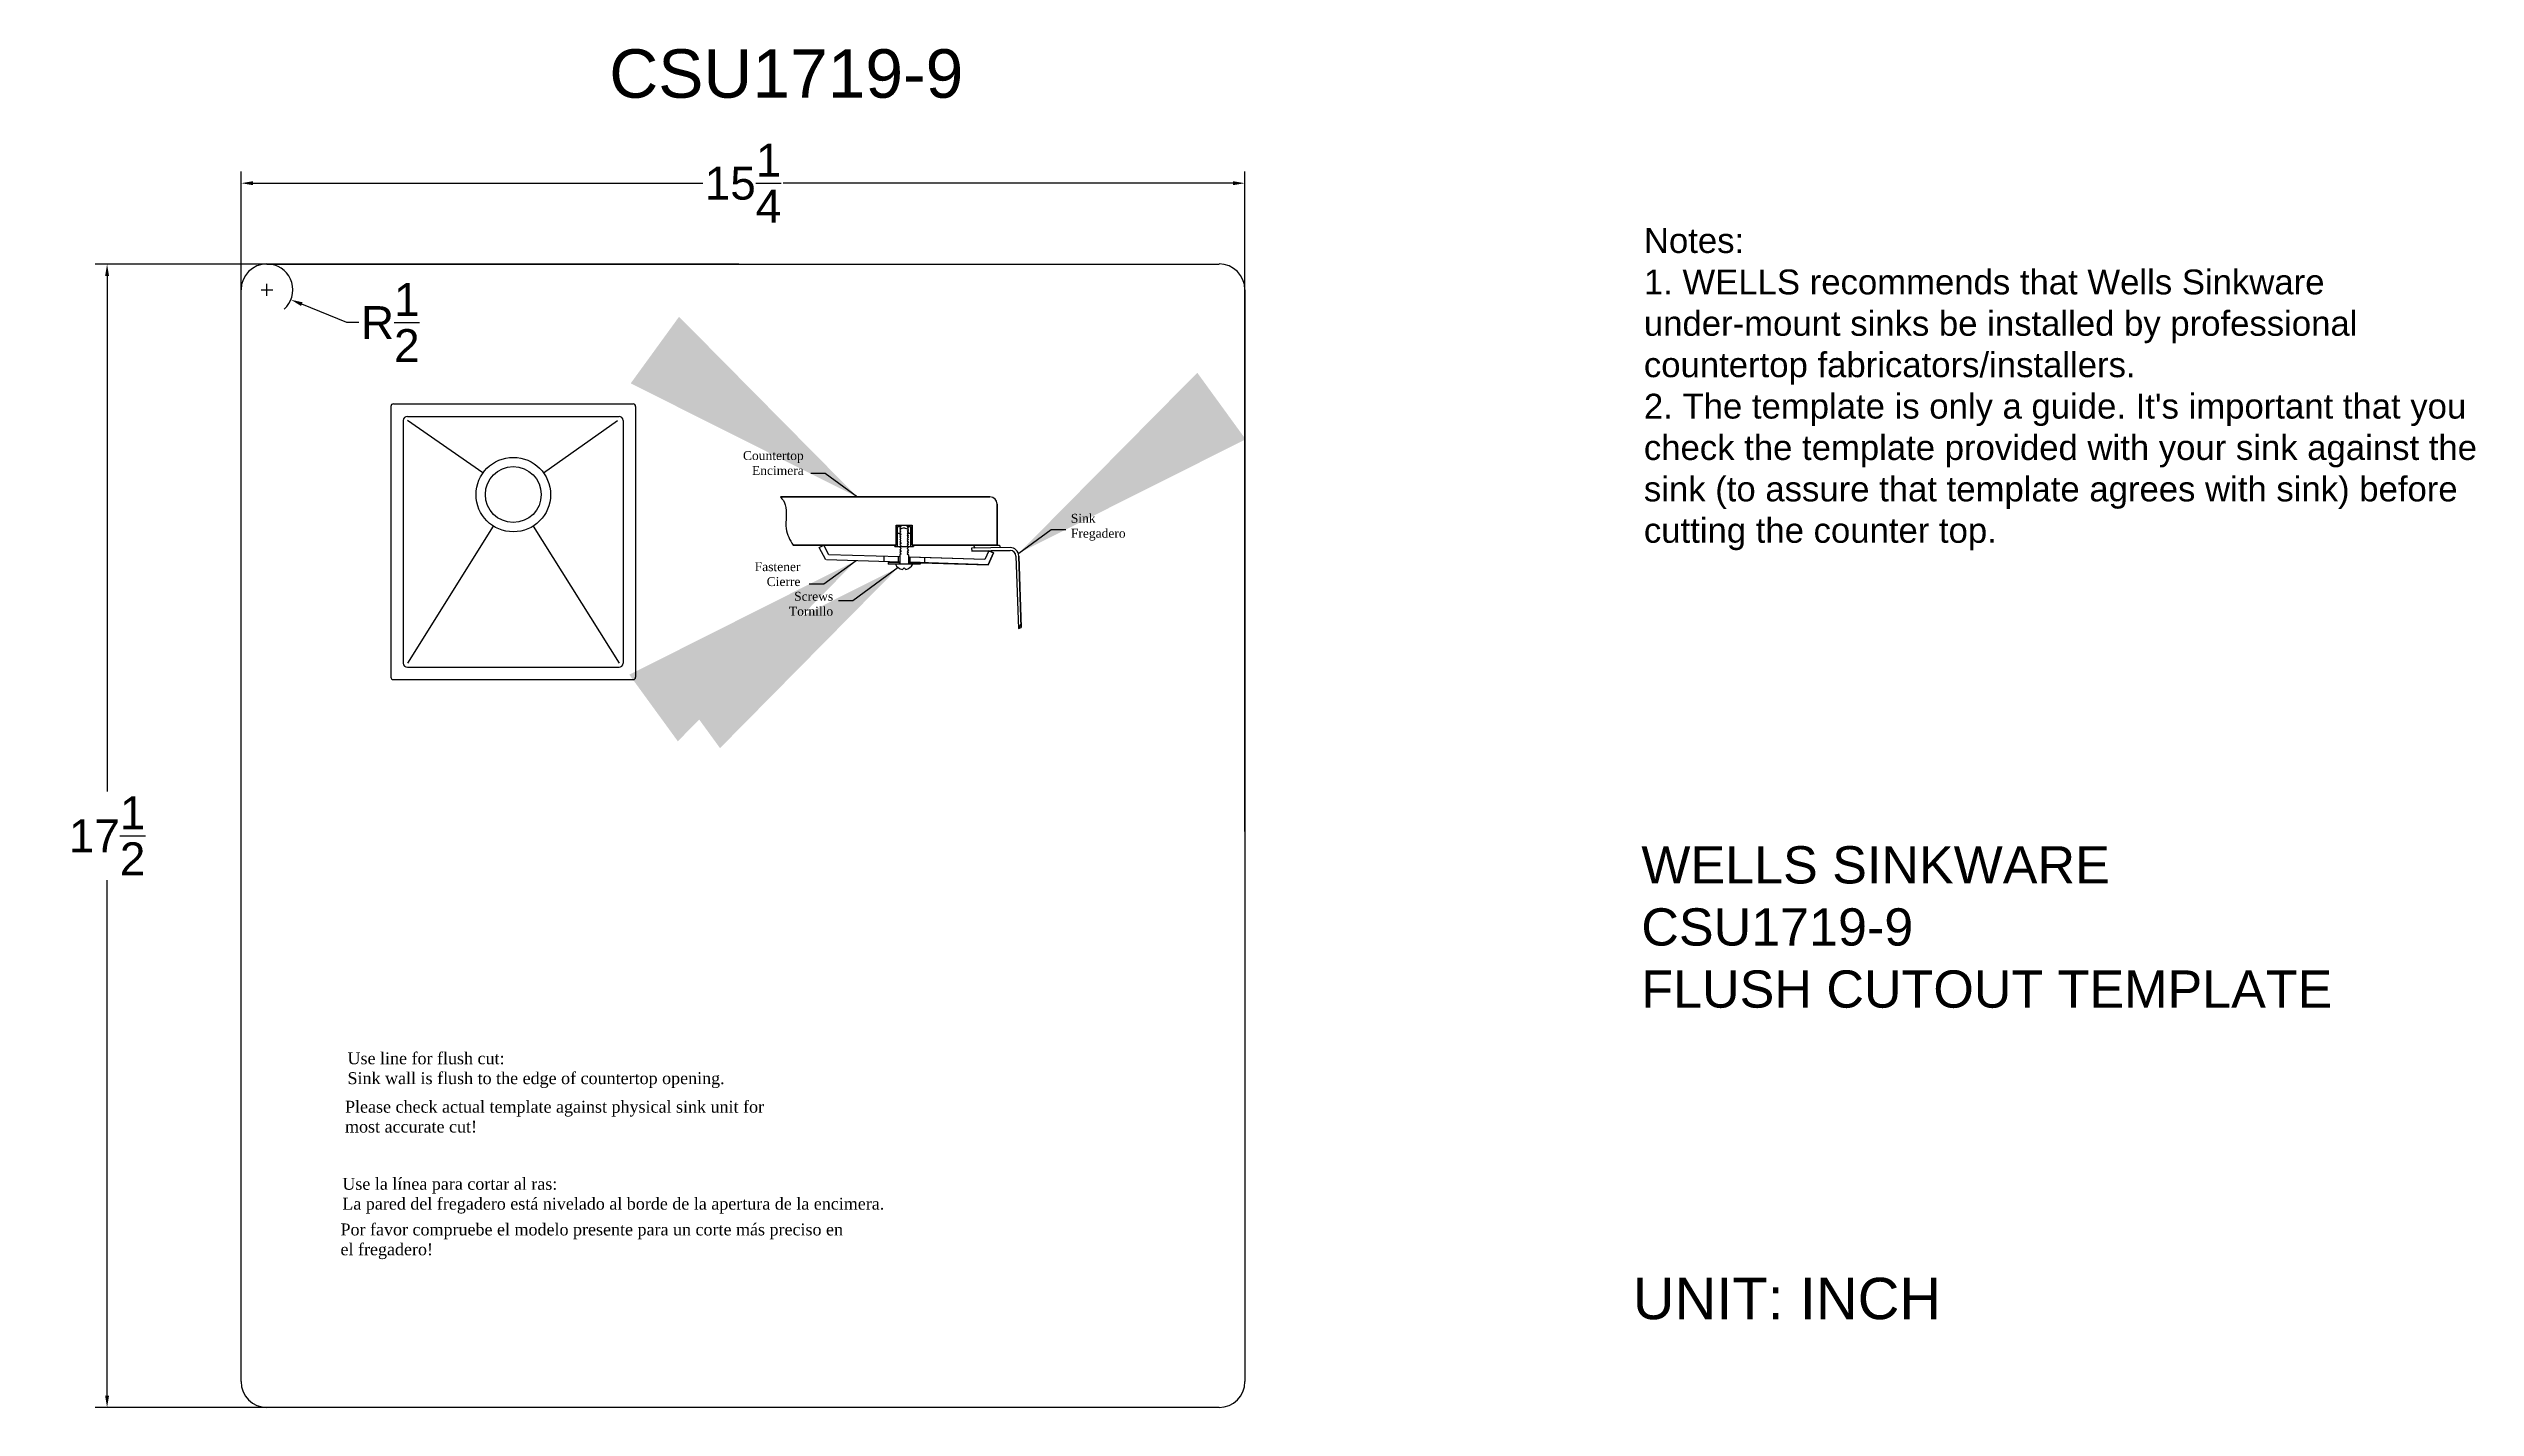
# Model space of a CAD drawing. Header units: inches. Extents: x -15.6 to 21.4, y -9.8 to 10.9.
import ezdxf

# ---------------------------------------------------------------- set-up
doc = ezdxf.new("R2010")
doc.units = ezdxf.units.IN
doc.header["$MEASUREMENT"] = 0
doc.layers.add('标注', color=2, linetype='Continuous')
doc.styles.get("Standard").update_dxf_attribs({"font": 'arial.ttf'})
doc.dimstyles.new('B', dxfattribs={"dimscale": 7.62, "dimtxt": 1.5, "dimasz": 1.5, "dimexe": 1, "dimexo": 0.3125, "dimgap": 0.3, "dimtad": 1, "dimdec": 1, "dimzin": 0, "dimdsep": 46, "dimtxsty": 'Standard', "dimcen": 0.045, "dimadec": 0, "dimazin": 0, "dimtfac": 1, "dimtdec": 4, "dimtofl": 0, "dimtmove": 0, "dimatfit": 3, "dimfxl": 1, "dimtolj": 1, "dimtzin": 0, "dimarcsym": 0})
doc.dimstyles.get("Standard").update_dxf_attribs({"dimtxt": 0.5, "dimasz": 0.18, "dimexe": 0.18, "dimexo": 0.0625, "dimgap": 0.09, "dimtad": 0, "dimtih": 1, "dimtoh": 1, "dimzin": 0, "dimdsep": 46, "dimlunit": 5, "dimtxsty": 'Standard', "dimcen": 0.09, "dimadec": 0, "dimazin": 0, "dimtfac": 1, "dimtofl": 0, "dimtmove": 0, "dimatfit": 3, "dimfxl": 1, "dimtolj": 1, "dimtzin": 0, "dimarcsym": 0})

# ---------------------------------------------------------------- blocks, each defined once
blk = doc.blocks.new('*D11')
at = {"color": 0, "lineweight": -2, "transparency": 16777216}
for p, q in [((-5.07, 7.578), (-14.864, 7.578)), ((-14.684, 7.398), (-14.684, -0.447)), ((-14.684, -9.643), (-14.684, -1.798)), ((-5.07, -9.823), (-14.864, -9.823))]:
    blk.add_line(p, q, dxfattribs=at)
at = {"color": 0, "transparency": 16777216}
for points in [[(-14.714, 7.398), (-14.654, 7.398), (-14.684, 7.578)], [(-14.714, -9.643), (-14.654, -9.643), (-14.684, -9.823)]]:
    blk.add_solid(points, dxfattribs=at)
at = {"layer": 'DEFPOINTS', "color": 0, "transparency": 16777216}
for p in [(-5.007, 7.578), (-14.684, -9.823), (-5.007, -9.823)]:
    blk.add_point(p, dxfattribs=at)
at = {"color": 0, "transparency": 16777216, "insert": (-14.684, -1.123), "char_height": 0.5, "attachment_point": 5}
blk.add_mtext('\\A1;17{\\H1x;\\S1/2;}', dxfattribs=at)
blk = doc.blocks.new('*D12')
at = {"color": 0, "lineweight": -2, "transparency": 16777216}
for p, q in [((-12.645, -1.06), (-12.645, 8.988)), ((2.631, -1.06), (2.631, 8.988)), ((-12.465, 8.808), (-5.62, 8.808)), ((2.451, 8.808), (-4.394, 8.808))]:
    blk.add_line(p, q, dxfattribs=at)
at = {"color": 0, "transparency": 16777216}
for points in [[(-12.465, 8.838), (-12.465, 8.778), (-12.645, 8.808)], [(2.451, 8.838), (2.451, 8.778), (2.631, 8.808)]]:
    blk.add_solid(points, dxfattribs=at)
at = {"layer": 'DEFPOINTS', "color": 0, "transparency": 16777216}
for p in [(2.631, 8.808), (-12.645, -1.123), (2.631, -1.123)]:
    blk.add_point(p, dxfattribs=at)
at = {"color": 0, "transparency": 16777216, "insert": (-5.007, 8.808), "char_height": 0.5, "attachment_point": 5}
blk.add_mtext('\\A1;15{\\H1x;\\S1/4;}', dxfattribs=at)
blk = doc.blocks.new('*D13')
at = {"color": 0, "lineweight": -2, "transparency": 16777216}
for p, q in [((-12.341, 7.185), (-12.161, 7.185)), ((-12.251, 7.095), (-12.251, 7.275)), ((-11.035, 6.687), (-11.72, 6.967)), ((-10.855, 6.687), (-11.035, 6.687))]:
    blk.add_line(p, q, dxfattribs=at)
blk.add_arc((-12.251, 7.185), 0.394, 311.5297, 80.9043, dxfattribs=at)
at = {"color": 0, "transparency": 16777216}
blk.add_solid([(-11.709, 6.995), (-11.732, 6.939), (-11.887, 7.035)], dxfattribs=at)
at = {"layer": 'DEFPOINTS', "color": 0, "transparency": 16777216}
for p in [(-12.251, 7.185), (-11.887, 7.035)]:
    blk.add_point(p, dxfattribs=at)
at = {"color": 0, "transparency": 16777216, "insert": (-10.375, 6.687), "char_height": 0.5, "attachment_point": 5}
blk.add_mtext('\\A1;R{\\H1x;\\S1/2;}', dxfattribs=at)

msp = doc.modelspace()

# ---------------------------------------------------------------- linework, layer by layer
for p, q in [((-12.251, 7.578), (2.237, 7.578)), ((-12.645, -9.43), (-12.645, 7.185)), ((2.631, 7.185), (2.631, -9.43)), ((2.237, -9.823), (-12.251, -9.823))]:
    msp.add_line(p, q)
at = {"color": 0}
for p, q in [((-10.365, 5.411), (-10.365, 1.291)), ((-10.327, 5.448), (-6.68, 5.448)), ((-10.176, 5.196), (-10.176, 1.505)), ((-10.113, 5.259), (-6.894, 5.259)), ((-8.965, 4.398), (-10.113, 5.196)), ((-8.041, 4.398), (-6.919, 5.196)), ((-6.831, 5.196), (-6.831, 1.505)), ((-6.642, 5.411), (-6.642, 1.291)), ((-8.808, 3.591), (-10.113, 1.505)), ((-8.199, 3.591), (-6.894, 1.505)), ((-10.327, 1.253), (-6.68, 1.253)), ((-10.113, 1.442), (-6.894, 1.442))]:
    msp.add_line(p, q, dxfattribs=at)
for radius in [0.567, 0.425]:
    msp.add_circle((-8.503, 4.069), radius, dxfattribs=at)
for centre, start, end in [((-12.251, 7.185), 90, 180), ((2.237, 7.185), 0, 90), ((-12.251, -9.43), 180, 270), ((2.237, -9.43), 270, 0)]:
    msp.add_arc(centre, 0.394, start, end)
for centre, radius, start, end in [((-10.327, 5.411), 0.0378, 90, 180), ((-10.113, 5.196), 0.063, 90, 180), ((-6.894, 5.196), 0.063, 0, 90), ((-6.68, 5.411), 0.0378, 0, 90), ((-10.113, 1.505), 0.063, 180, 270), ((-6.894, 1.505), 0.063, 270, 0), ((-10.327, 1.291), 0.0378, 180, 270), ((-6.68, 1.291), 0.0378, 270, 0)]:
    msp.add_arc(centre, radius, start, end, dxfattribs=at)
at = {"layer": '标注', "color": 0, "ltscale": 3}
for p, q in [((-4.439, 4.034), (-1.249, 4.034)), ((-1.249, 4.034), (-4.439, 4.034)), ((-1.138, 3.924), (-1.138, 3.3)), ((-1.138, 3.3), (-1.138, 3.924)), ((-2.677, 3.603), (-2.677, 3.3)), ((-2.677, 3.3), (-2.677, 3.603)), ((-2.677, 3.603), (-2.594, 3.603)), ((-2.677, 3.603), (-2.434, 3.603)), ((-2.655, 3.581), (-2.601, 3.581)), ((-2.655, 3.278), (-2.655, 3.581)), ((-2.655, 3.484), (-2.608, 3.484)), ((-2.606, 3.581), (-2.622, 3.569)), ((-2.622, 3.569), (-2.606, 3.557)), ((-2.556, 3.564), (-2.622, 3.545)), ((-2.606, 3.557), (-2.622, 3.545)), ((-2.622, 3.545), (-2.605, 3.533)), ((-2.605, 3.533), (-2.622, 3.523)), ((-2.622, 3.523), (-2.604, 3.507)), ((-2.604, 3.507), (-2.622, 3.498)), ((-2.622, 3.498), (-2.603, 3.487)), ((-2.603, 3.487), (-2.622, 3.475)), ((-2.622, 3.475), (-2.602, 3.46)), ((-2.602, 3.46), (-2.622, 3.448)), ((-2.622, 3.448), (-2.603, 3.432)), ((-2.603, 3.432), (-2.622, 3.421)), ((-2.622, 3.421), (-2.604, 3.402)), ((-2.604, 3.402), (-2.622, 3.388)), ((-2.622, 3.388), (-2.603, 3.365)), ((-2.603, 3.365), (-2.622, 3.349)), ((-2.622, 3.349), (-2.601, 3.325)), ((-2.601, 3.325), (-2.622, 3.312)), ((-2.601, 3.581), (-2.601, 3.603)), ((-2.594, 3.603), (-2.434, 3.603)), ((-2.556, 3.564), (-2.489, 3.545)), ((-2.51, 3.582), (-2.51, 3.603)), ((-2.51, 3.581), (-2.456, 3.581)), ((-2.489, 3.349), (-2.51, 3.325)), ((-2.51, 3.325), (-2.489, 3.312)), ((-2.489, 3.475), (-2.509, 3.46)), ((-2.509, 3.46), (-2.489, 3.448)), ((-2.489, 3.498), (-2.508, 3.487)), ((-2.508, 3.487), (-2.489, 3.475)), ((-2.489, 3.448), (-2.508, 3.432)), ((-2.508, 3.432), (-2.489, 3.421)), ((-2.489, 3.388), (-2.508, 3.365)), ((-2.508, 3.365), (-2.489, 3.349)), ((-2.489, 3.523), (-2.507, 3.507)), ((-2.507, 3.507), (-2.489, 3.498)), ((-2.489, 3.421), (-2.507, 3.402)), ((-2.507, 3.402), (-2.489, 3.388)), ((-2.506, 3.581), (-2.489, 3.569)), ((-2.489, 3.545), (-2.506, 3.533)), ((-2.506, 3.533), (-2.489, 3.523)), ((-2.489, 3.569), (-2.505, 3.557)), ((-2.505, 3.557), (-2.491, 3.545)), ((-2.503, 3.484), (-2.456, 3.484)), ((-2.456, 3.581), (-2.456, 3.278)), ((-2.434, 3.603), (-2.434, 3.3)), ((-2.434, 3.3), (-2.434, 3.603)), ((-2.677, 3.3), (-4.242, 3.3)), ((-4.242, 3.3), (-2.677, 3.3)), ((-3.847, 3.263), (-3.779, 3.3)), ((-3.745, 3.078), (-3.847, 3.263)), ((-3.699, 3.153), (-3.779, 3.3)), ((-2.622, 3.043), (-3.739, 3.077)), ((-2.622, 3.12), (-3.699, 3.153)), ((-2.864, 3.128), (-2.864, 3.051)), ((-2.798, 3.034), (-2.798, 3.012)), ((-2.622, 3.034), (-2.798, 3.034)), ((-2.313, 3.012), (-2.798, 3.012)), ((-2.699, 3.278), (-2.699, 3.3)), ((-2.699, 3.3), (-2.677, 3.3)), ((-2.699, 3.278), (-2.656, 3.278)), ((-2.655, 3.278), (-2.455, 3.278)), ((-2.644, 3.121), (-2.644, 3.044)), ((-2.633, 3.034), (-2.633, 3.012)), ((-2.622, 3.312), (-2.601, 3.29)), ((-2.601, 3.29), (-2.622, 3.271)), ((-2.622, 3.271), (-2.601, 3.251)), ((-2.601, 3.251), (-2.622, 3.227)), ((-2.622, 3.227), (-2.601, 3.205)), ((-2.601, 3.205), (-2.622, 3.186)), ((-2.622, 3.186), (-2.601, 3.166)), ((-2.601, 3.166), (-2.622, 3.151)), ((-2.622, 3.151), (-2.622, 3.012)), ((-2.489, 3.312), (-2.51, 3.29)), ((-2.51, 3.29), (-2.489, 3.271)), ((-2.489, 3.271), (-2.51, 3.251)), ((-2.51, 3.251), (-2.489, 3.227)), ((-2.489, 3.227), (-2.51, 3.205)), ((-2.51, 3.205), (-2.489, 3.186)), ((-2.489, 3.186), (-2.51, 3.166)), ((-2.51, 3.166), (-2.489, 3.151)), ((-2.489, 3.151), (-2.489, 3.012)), ((-1.326, 3.081), (-2.489, 3.116)), ((-1.277, 3.002), (-2.489, 3.039)), ((-2.313, 3.034), (-2.489, 3.034)), ((-2.478, 3.034), (-2.478, 3.012)), ((-1.326, 3.081), (-2.467, 3.116)), ((-2.467, 3.116), (-2.467, 3.038)), ((-2.467, 3.038), (-1.277, 3.002)), ((-2.455, 3.278), (-2.412, 3.278)), ((-2.434, 3.301), (-2.412, 3.3)), ((-1.138, 3.3), (-2.434, 3.3)), ((-2.434, 3.3), (-1.138, 3.3)), ((-2.434, 3.3), (-2.412, 3.3)), ((-2.412, 3.3), (-2.412, 3.278)), ((-2.313, 3.034), (-2.313, 3.012)), ((-2.247, 3.109), (-2.247, 3.032)), ((-1.639, 3.3), (-1.104, 3.3)), ((-0.943, 3.262), (-1.528, 3.253)), ((-0.943, 3.262), (-1.528, 3.253)), ((-1.528, 3.253), (-1.527, 3.209)), ((-1.527, 3.209), (-0.942, 3.218)), ((-0.942, 3.218), (-1.527, 3.209)), ((-1.501, 3.3), (-1.48, 3.254)), ((-1.266, 3.213), (-1.326, 3.081)), ((-1.266, 3.213), (-1.326, 3.081)), ((-1.196, 3.181), (-1.277, 3.002)), ((-1.277, 3.002), (-1.196, 3.181)), ((-1.266, 3.213), (-1.196, 3.181)), ((-1.196, 3.181), (-1.266, 3.213)), ((-1.104, 3.3), (-1.094, 3.259)), ((-0.853, 3.132), (-0.817, 2.032)), ((-0.853, 3.132), (-0.817, 2.032)), ((-0.809, 3.134), (-0.774, 2.048)), ((-0.774, 2.048), (-0.809, 3.134)), ((-2.556, 2.954), (-2.581, 2.93)), ((-2.556, 2.954), (-2.53, 2.93)), ((-0.776, 2.111), (-0.817, 2.032)), ((-0.817, 2.032), (-0.774, 2.048))]:
    msp.add_line(p, q, dxfattribs=at)
for centre, radius, start, end in [((-1.249, 3.924), 0.11, 0, 90), ((-1.249, 3.924), 0.11, 0, 90), ((-2.556, 3.074), 0.146, 205.085, 260.0888), ((-2.556, 3.074), 0.146, 279.9112, 334.915), ((-0.941, 3.13), 0.132, 1.8394, 90.8812), ((-0.941, 3.13), 0.132, 1.8394, 90.8812), ((-0.941, 3.13), 0.0882, 1.8394, 90.8812), ((-0.941, 3.13), 0.0882, 1.8394, 90.8812)]:
    msp.add_arc(centre, radius, start, end, dxfattribs=at)
msp.add_open_spline([(-4.439, 4.034), (-4.404, 3.998), (-4.317, 3.867), (-4.39, 3.564), (-4.297, 3.377), (-4.242, 3.3)], degree=3, knots=[168.189031, 168.189031, 168.189031, 168.189031, 240.397049, 404.438544, 531.209788, 531.209788, 531.209788, 531.209788], dxfattribs=at)
msp.add_open_spline([(-4.439, 4.034), (-4.404, 3.998), (-4.317, 3.867), (-4.39, 3.564), (-4.297, 3.377), (-4.242, 3.3)], degree=3, knots=[168.189031, 168.189031, 168.189031, 168.189031, 240.397049, 404.438544, 531.209788, 531.209788, 531.209788, 531.209788], dxfattribs=at)

# ---------------------------------------------------------------- texts
at = {"color": 0}
msp.add_text('CSU1719-9', height=0.7382, dxfattribs=at).set_placement((-7.042, 10.108))
at = {"color": 0, "attachment_point": 1}
for s, insert, char_height, width in [("{\\H2x;\\C4;Notes: \\P1. WELLS recommends that Wells Sinkware under-mount sinks be installed by professional countertop fabricators/installers. \\P2. The template is only a guide. It's important that you check the template provided with your sink against the sink (to assure that template agrees with sink) before cutting the counter top.}", (8.702, 8.124), 0.188976, 13.18793), ('{\\fBatang|b0|i0|c0|p18;Use line for flush cut:\\fBatang|b1|i0|c0|p18;\\P\\fBatang|b0|i0|c0|p18;Sink wall is flush to the edge of countertop opening.}', (-11.025, -4.419), 0.18142, 14.81473), ('{\\fBatang|b0|i0|c0|p18;Please check actual template against physical sink unit for\\Pmost accurate cut!}', (-11.063, -5.156), 0.18142, 14.81473), ('{\\fBatang|b0|i0|c0|p18;Use la línea para cortar al ras:\\PLa pared del fregadero está nivelado al borde de la apertura de la encimera.}', (-11.104, -6.329), 0.18142, 14.81473), ('{\\fBatang|b0|i0|c0|p18;\\PPor favor compruebe el modelo presente para un corte más preciso en \\Pel fregadero!}', (-11.132, -6.721), 0.18142, 14.81473)]:
    msp.add_mtext(s, dxfattribs=dict(at, insert=insert, char_height=char_height, width=width))
at = {"color": 7, "attachment_point": 1}
for s, insert, char_height, width in [('{\\C3;WELLS SINKWARE\\PCSU1719-9 \\PFLUSH CUTOUT TEMPLATE}', (8.663, -1.282), 0.56693, 14.63296), ('{\\C3;UNIT: INCH}', (8.533, -7.85), 0.62992, 14.8679)]:
    msp.add_mtext(s, dxfattribs=dict(at, insert=insert, char_height=char_height, width=width))
at = {"layer": '标注', "color": 0, "ltscale": 3, "insert": (-4.083, 4.366), "char_height": 0.13606, "attachment_point": 9}
msp.add_mtext('{\\fBatang|b0|i0|c0|p18;Countertop\\P\\C7;Encimera}', dxfattribs=at)
at = {"layer": '标注', "color": 0, "ltscale": 3, "char_height": 0.13606}
for s, insert, width, attachment_point in [('{\\fBatang|b0|i0|c0|p18;Sink\\PFregadero}', (-0.018, 3.776), 1.32694, 1), ('{\\fBatang|b0|i0|c0|p18;Fastener\\PCierre}', (-4.133, 2.675), 1.06823, 9), ('{\\fBatang|b0|i0|c0|p18;Screws Tornillo}', (-3.635, 2.224), 0.92807, 9)]:
    msp.add_mtext(s, dxfattribs=dict(at, insert=insert, width=width, attachment_point=attachment_point))

# ---------------------------------------------------------------- dimensions: what is measured, and where the dimension line sits
dim = msp.add_linear_dim(base=(2.631, 8.808), p1=(-12.645, -1.123), p2=(2.631, -1.123), dimstyle='Standard')
dim.commit()
dim.dimension.update_dxf_attribs({"geometry": '*D12', "text_midpoint": (-5.007, 8.808)})
dim = msp.add_linear_dim(base=(-14.684, -9.823), p1=(-5.007, 7.578), p2=(-5.007, -9.823), angle=90, dimstyle='Standard')
dim.commit()
dim.dimension.update_dxf_attribs({"geometry": '*D11', "text_midpoint": (-14.684, -1.123)})
dim = msp.add_radius_dim(center=(-12.251, 7.185), mpoint=(-11.887, 7.035), dimstyle='Standard')
dim.commit()
dim.dimension.update_dxf_attribs({"geometry": '*D13', "text_midpoint": (-10.375, 6.687), "dimtype": 164})

# ---------------------------------------------------------------- leaders
at = {"layer": '标注', "color": 0, "ltscale": 3}
for points in [[(-3.265, 4.03, 45.413), (-3.758, 4.388, 45.413), (-3.976, 4.388, 45.413)], [(-0.809, 3.178, 90.825), (-0.316, 3.536, 90.825), (-0.097, 3.536, 90.825)], [(-2.644, 2.958, 45.413), (-3.337, 2.454, 45.413), (-3.555, 2.454, 45.413)], [(-3.287, 3.063, 45.413), (-3.779, 2.705, 45.413), (-3.998, 2.705, 45.413)]]:
    msp.add_leader(points, dimstyle='B', override={"dimasz": 0.5, "dimgap": 0.3, "dimtad": 0}, dxfattribs=at)

doc.saveas('drawing.dxf')
